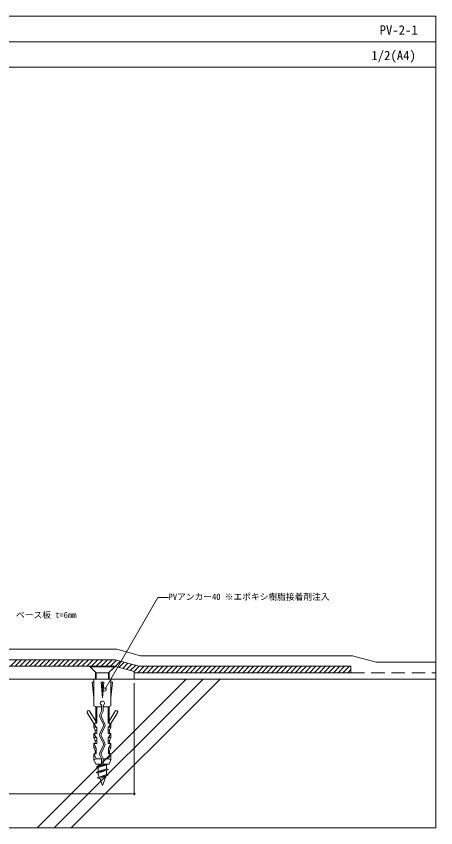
# Model space of a CAD drawing. Units: millimetres, scale not verified. Extents: x -276 to 276, y -191 to 191.
# Drawn here: x 78.7 to 276, y -191 to 191 of the extents above; entities that cross this region are included whole.
import ezdxf
from ezdxf.enums import TextEntityAlignment as Align

# ---------------------------------------------------------------- set-up
doc = ezdxf.new("R2010")
doc.units = ezdxf.units.MM
doc.header["$LTSCALE"] = 0.5
doc.linetypes.add('USER1', pattern=[19.05, 12.7, -6.35])
for name, color, linetype, lineweight in [('0-0_0', 7, 'Continuous', 18), ('0-1_WAKU', 7, 'Continuous', 18), ('0-3_KUTAI', 3, 'Continuous', 18), ('0-4_BOUSUI', 1, 'Continuous', 18), ('0-5_MOJI', 7, 'Continuous', 18), ('0-6_HATCH', 9, 'Continuous', 18), ('0-7_sunpo', 7, 'Continuous', 18), ('0-8_KANAMONO_SCREW', 4, 'Continuous', 18), ('0-A_kanamono2', 3, 'Continuous', 18), ('0-C_pv', 4, 'Continuous', 18)]:
    doc.layers.add(name, color=color, linetype=linetype, lineweight=lineweight)
doc.styles.add('ＭＳ ゴシック', font='')
doc.styles.get('ＭＳ ゴシック').set_extended_font_data('MS Gothic')

# ---------------------------------------------------------------- blocks, each defined once
blk = doc.blocks.new('_Dot')
at = {"layer": '0-0_0'}
for p, q in [((-0.5, 0), (-1, 0)), ((0.25, 0), (-0.25, 0))]:
    blk.add_line(p, q, dxfattribs=at)
blk.add_circle((0, 0), 0.25, dxfattribs=at)

msp = doc.modelspace()

# ---------------------------------------------------------------- linework, layer by layer
at = {"layer": '0-0_0'}
msp.add_line((-276, 179), (276, 179), dxfattribs=at)
at = {"layer": '0-1_WAKU'}
for points in [[(276, 167), (-276, 167), (-276, 191), (276, 191)], [(-276, -191), (276, -191), (276, 191), (-276, 191)]]:
    msp.add_lwpolyline(points, close=True, dxfattribs=at)
at = {"layer": '0-3_KUTAI'}
msp.add_line((-276, -121), (276, -121), dxfattribs=at)
at = {"layer": '0-4_BOUSUI'}
msp.add_line((236.116, -118), (134.25, -118), dxfattribs=at)
at = {"layer": '0-4_BOUSUI', "linetype": 'USER1'}
msp.add_line((236.116, -118), (276, -118), dxfattribs=at)
at = {"layer": '0-4_BOUSUI'}
for points in [[(16, -107), (125.9731, -107), (137.1692, -110), (236.7743, -110), (247.9704, -113), (276, -113)], [(16, -112), (125.3148, -112), (136.511, -115), (236.116, -115), (236.116, -118)]]:
    msp.add_lwpolyline(points, dxfattribs=at)
at = {"layer": '0-5_MOJI'}
msp.add_lwpolyline([(120.3713, -125.9299), (145.3713, -82.6286), (150.3713, -82.6286)], dxfattribs=at)
msp.add_circle((120.3713, -125.9299), 0.8, dxfattribs=at)
at = {"layer": '0-6_HATCH'}
for p, q in [((75.9699, -115), (78.9699, -112)), ((78.2149, -115), (81.2149, -112)), ((80.46, -115), (83.46, -112)), ((82.705, -115), (85.705, -112)), ((84.9501, -115), (87.9501, -112)), ((87.1952, -115), (90.1952, -112)), ((89.4402, -115), (92.4402, -112)), ((91.6853, -115), (94.6853, -112)), ((93.9304, -115), (96.9304, -112)), ((96.1754, -115), (99.1754, -112)), ((98.4205, -115), (101.4205, -112)), ((100.6656, -115), (103.6656, -112)), ((102.9106, -115), (105.9106, -112)), ((105.1557, -115), (108.1557, -112)), ((107.4007, -115), (110.4007, -112)), ((109.6458, -115), (112.6458, -112)), ((111.8909, -115), (114.8909, -112)), ((114.1359, -115), (117.1359, -112)), ((116.381, -115), (119.381, -112)), ((118.6261, -115), (121.6261, -112)), ((120.8711, -115), (123.8711, -112)), ((123.1162, -115), (125.9468, -112.1693)), ((125.268, -115.0933), (127.7175, -112.6438)), ((127.0386, -115.5677), (129.4881, -113.1182)), ((128.8092, -116.0421), (131.2587, -113.5927)), ((130.5799, -116.5166), (133.0294, -114.0671)), ((132.3505, -116.991), (134.8, -114.5415)), ((134.1211, -117.4655), (136.5866, -115)), ((135.8316, -118), (138.8316, -115)), ((138.0767, -118), (141.0767, -115)), ((140.3218, -118), (143.3218, -115)), ((142.5668, -118), (145.5668, -115)), ((144.8119, -118), (147.8119, -115)), ((147.057, -118), (150.057, -115)), ((149.302, -118), (152.302, -115)), ((151.5471, -118), (154.5471, -115)), ((153.7922, -118), (156.7922, -115)), ((156.0372, -118), (159.0372, -115)), ((158.2823, -118), (161.2823, -115)), ((160.5273, -118), (163.5273, -115)), ((162.7724, -118), (165.7724, -115)), ((165.0175, -118), (168.0175, -115)), ((167.2625, -118), (170.2625, -115)), ((169.5076, -118), (172.5076, -115)), ((171.7527, -118), (174.7527, -115)), ((173.9977, -118), (176.9977, -115)), ((176.2428, -118), (179.2428, -115)), ((178.4879, -118), (181.4879, -115)), ((180.7329, -118), (183.7329, -115)), ((182.978, -118), (185.978, -115)), ((185.2231, -118), (188.2231, -115)), ((187.4681, -118), (190.4681, -115)), ((189.7132, -118), (192.7132, -115)), ((191.9582, -118), (194.9582, -115)), ((194.2033, -118), (197.2033, -115)), ((196.4484, -118), (199.4484, -115)), ((198.6934, -118), (201.6934, -115)), ((200.9385, -118), (203.9385, -115)), ((203.1836, -118), (206.1836, -115)), ((205.4286, -118), (208.4286, -115)), ((207.6737, -118), (210.6737, -115)), ((209.9188, -118), (212.9188, -115)), ((212.1638, -118), (215.1638, -115)), ((214.4089, -118), (217.4089, -115)), ((216.6539, -118), (219.6539, -115)), ((218.899, -118), (221.899, -115)), ((221.1441, -118), (224.1441, -115)), ((223.3891, -118), (226.3891, -115)), ((225.6342, -118), (228.6342, -115)), ((227.8793, -118), (230.8793, -115)), ((230.1243, -118), (233.1243, -115)), ((232.3694, -118), (235.3694, -115)), ((234.6145, -118), (236.116, -116.4984)), ((88.587, -191), (158.587, -121)), ((96.587, -191), (166.587, -121)), ((104.587, -191), (174.587, -121))]:
    msp.add_line(p, q, dxfattribs=at)
at = {"layer": '0-7_sunpo'}
for p, q in [((134.25, -123), (134.25, -175.027)), ((-132.65, -175.027), (132.65, -175.027))]:
    msp.add_line(p, q, dxfattribs=at)
at = {"layer": '0-8_KANAMONO_SCREW'}
for p, q in [((125.05, -115.1), (113.45, -115.1)), ((113.45, -115.1), (113.45, -115.2)), ((125.05, -115.2), (113.45, -115.2)), ((116.35, -121), (116.35, -118.1)), ((122.15, -118.1), (116.35, -118.1)), ((122.15, -121), (122.15, -118.1)), ((125.05, -115.1), (125.05, -115.2)), ((115.25, -121), (123.25, -121)), ((118.65, -122.5), (119.85, -122.5)), ((118.65, -122.5), (119.25, -129.9)), ((119.25, -129.9), (119.25, -122.5)), ((119.85, -122.5), (119.25, -129.9)), ((118.9, -133.3367), (118.9, -135.7686)), ((119.6, -135.7686), (119.6, -133.3367)), ((116.35, -143.7), (112.0976, -136.8426)), ((116.1, -140.8006), (113.2014, -136.1559)), ((116.1, -133.9667), (116.1, -141.7)), ((116.7, -134.05), (116.7, -141.7)), ((116.7, -134.05), (118.9, -134.05)), ((118.834, -136.0541), (118.0503, -137.6571)), ((118.6792, -137.9645), (119.4628, -136.3616)), ((121.75, -134.1), (119.6, -134.1)), ((121.9, -134.05), (121.9, -141.7)), ((122.15, -143.7), (126.4024, -136.8426)), ((122.4, -133.9667), (122.4, -141.7)), ((122.4, -140.8006), (125.2986, -136.1559)), ((118.0503, -138.8429), (119.8208, -142.4645)), ((120.4497, -142.1571), (118.6792, -138.5355)), ((115.75, -142.7324), (115.75, -141.7)), ((115.9, -145), (115.9, -146.55)), ((119.8208, -143.0355), (118.0503, -146.6571)), ((118.6792, -146.9645), (120.4497, -143.3429)), ((122.6, -145), (122.6, -146.55)), ((122.75, -142.7324), (122.75, -141.7)), ((116.35, -148.55), (115.25, -146.55)), ((118.0503, -147.8429), (119.8208, -151.4645)), ((120.4497, -151.1571), (118.6792, -147.5355)), ((122.15, -148.55), (123.25, -146.55)), ((116.35, -153.4), (115.25, -151.4)), ((115.9, -149.85), (115.9, -151.4)), ((119.8208, -152.0355), (118.0503, -155.6571)), ((118.6792, -155.9645), (120.4497, -152.3429)), ((122.15, -153.4), (123.25, -151.4)), ((122.6, -149.85), (122.6, -151.4)), ((116.35, -158.5), (115.25, -156.25)), ((115.9, -154.7), (115.9, -156.25)), ((119.4628, -158.1384), (118.6792, -156.5355)), ((122.15, -158.5), (123.25, -156.25)), ((122.6, -154.7), (122.6, -156.25)), ((115.25, -159), (116.35, -158.5)), ((116.35, -158.5), (118.8574, -158.5)), ((118.0503, -156.8429), (118.834, -158.4459)), ((119.6, -161), (119.6, -158.7314)), ((122.15, -158.5), (119.6426, -158.5)), ((123.25, -159), (122.15, -158.5)), ((116.35, -162.3098), (122.15, -161.0098)), ((116.35, -164.9098), (122.15, -163.6098)), ((117.25, -161), (117.25, -161.9598)), ((117.25, -161.9598), (120.2033, -161)), ((121.25, -161.3598), (117.25, -162.6598)), ((117.25, -162.6598), (117.25, -164.5598)), ((117.25, -164.5598), (121.25, -163.2598)), ((121.25, -163.9598), (117.25, -165.2598)), ((122.35, -161), (119.6, -161)), ((122.15, -161.0098), (121.25, -161.3598)), ((121.25, -161.3598), (121.25, -163.2598)), ((121.25, -163.9598), (121.25, -165.8598)), ((122.2248, -161), (122.25, -161.0098)), ((116.8396, -167.5098), (121.8904, -166.2098)), ((117.25, -165.2598), (117.25, -165.8826)), ((117.25, -165.8826), (117.7396, -167.1598)), ((117.7396, -167.1598), (121.25, -165.8598)), ((120.9904, -166.5598), (117.9746, -167.7728))]:
    msp.add_line(p, q, dxfattribs=at)
for points in [[(113.45, -115.1), (113.45, -115.2), (116.35, -118.1)], [(125.05, -115.1), (125.05, -115.2), (122.15, -118.1)], [(115.75, -141.7), (116.7, -141.7), (116.7, -134.05), (115.25, -133.6), (115.25, -121)], [(122.75, -141.7), (121.9, -141.7), (121.9, -134.05), (123.25, -133.6), (123.25, -121)], [(115.25, -122.5), (114.45, -122.5), (115.25, -129.9)], [(123.25, -122.5), (124.05, -122.5), (123.25, -129.9)], [(118.9, -158.7314), (118.9, -161), (116.15, -161), (115.25, -159), (115.25, -156.25), (116.35, -156.25), (116.35, -153.4), (115.25, -153.4), (115.25, -151.4), (116.7, -151.4), (116.7, -148.55), (115.25, -148.55), (115.25, -146.55), (116.7, -146.55), (116.7, -143.7), (115.25, -143.7), (115.25, -141.9261)], [(115.25, -143.7), (115.9, -145), (116.7, -145)], [(122.35, -161), (123.25, -159), (123.25, -156.25), (122.15, -156.25), (122.15, -153.4), (123.25, -153.4), (123.25, -151.4), (121.9, -151.4), (121.9, -148.55), (123.25, -148.55), (123.25, -146.55), (121.9, -146.55), (121.9, -143.7), (123.25, -143.7), (123.25, -141.9261)], [(123.25, -143.7), (122.6, -145), (121.9, -145)], [(115.25, -148.55), (115.9, -149.85), (116.7, -149.85)], [(123.25, -148.55), (122.6, -149.85), (121.9, -149.85)], [(115.25, -153.4), (115.9, -154.7), (116.35, -154.7)], [(123.25, -153.4), (122.6, -154.7), (122.15, -154.7)], [(117.25, -161.9598), (116.35, -162.3098), (117.25, -162.6598)], [(121.25, -163.2598), (122.15, -163.6098), (121.25, -163.9598)], [(117.25, -164.5598), (116.35, -164.9098), (117.25, -165.2598)], [(117.7396, -167.1598), (116.8396, -167.5098), (117.9746, -167.7728)], [(117.9746, -167.7728), (119.25, -171.1), (120.9904, -166.5598)], [(121.25, -165.8598), (121.8904, -166.2098), (120.9904, -166.5598)]]:
    msp.add_lwpolyline(points, dxfattribs=at)
for centre, radius, start, end in [((119.25, -132.4), 1, 290.48732, 249.51268), ((112.65, -136.5), 0.65, 31.96643, 211.8037), ((118.25, -135.7686), 0.65, 333.9465, 0), ((118.25, -135.7686), 1.35, 333.9465, 0), ((125.85, -136.5), 0.65, 328.1963, 148.03357), ((119.2631, -138.25), 1.35, 153.9465, 206.0535), ((119.2631, -138.25), 0.65, 153.9465, 206.0535), ((119.2369, -142.75), 0.65, 333.9465, 26.0535), ((119.2369, -142.75), 1.35, 333.9465, 26.0535), ((119.2631, -147.25), 1.35, 153.9465, 206.0535), ((119.2631, -147.25), 0.65, 153.9465, 206.0535), ((119.2369, -151.75), 0.65, 333.9465, 26.0535), ((119.2369, -151.75), 1.35, 333.9465, 26.0535), ((119.2631, -156.25), 1.35, 153.9465, 206.0535), ((119.2631, -156.25), 0.65, 153.9465, 206.0535), ((118.25, -158.7314), 0.65, 360, 26.0535), ((118.25, -158.7314), 1.35, 360, 26.0535)]:
    msp.add_arc(centre, radius, start, end, dxfattribs=at)
at = {"layer": '0-A_kanamono2'}
for points in [[(113.25, -115), (116, -117.75), (116, -121)], [(125.1802, -115.0698), (122.5, -117.75), (122.5, -121)]]:
    msp.add_lwpolyline(points, dxfattribs=at)
at = {"layer": '0-C_pv'}
msp.add_lwpolyline([(0, -115), (124.9199, -115), (134.25, -117.5), (134.25, -121), (0, -121), (-134.25, -121), (-134.25, -117.5), (-124.9199, -115)], close=True, dxfattribs=at)

# ---------------------------------------------------------------- block references
at = {"layer": '0-7_sunpo', "xscale": 1.6, "yscale": 1.6}
msp.add_blockref('_Dot', (134.25, -175.027), dxfattribs=at)

# ---------------------------------------------------------------- texts
at = {"layer": '0-1_WAKU', "style": 'ＭＳ ゴシック'}
for s, p in [('PV-2-1', (249.6091, 181)), ('1/2(A4)', (245.7107, 169))]:
    msp.add_text(s, height=4.399, dxfattribs=at).set_placement(p, align=Align.BOTTOM_LEFT)
at = {"layer": '0-5_MOJI', "style": 'ＭＳ ゴシック'}
for s, p in [('PVアンカー40 ※エポキシ樹脂接着剤注入', (150.3713, -84.6286)), ('ベース板 t=6mm', (78.6266, -93.1909))]:
    msp.add_text(s, height=2.933, dxfattribs=at).set_placement(p, align=Align.BOTTOM_LEFT)

doc.saveas('drawing.dxf')
